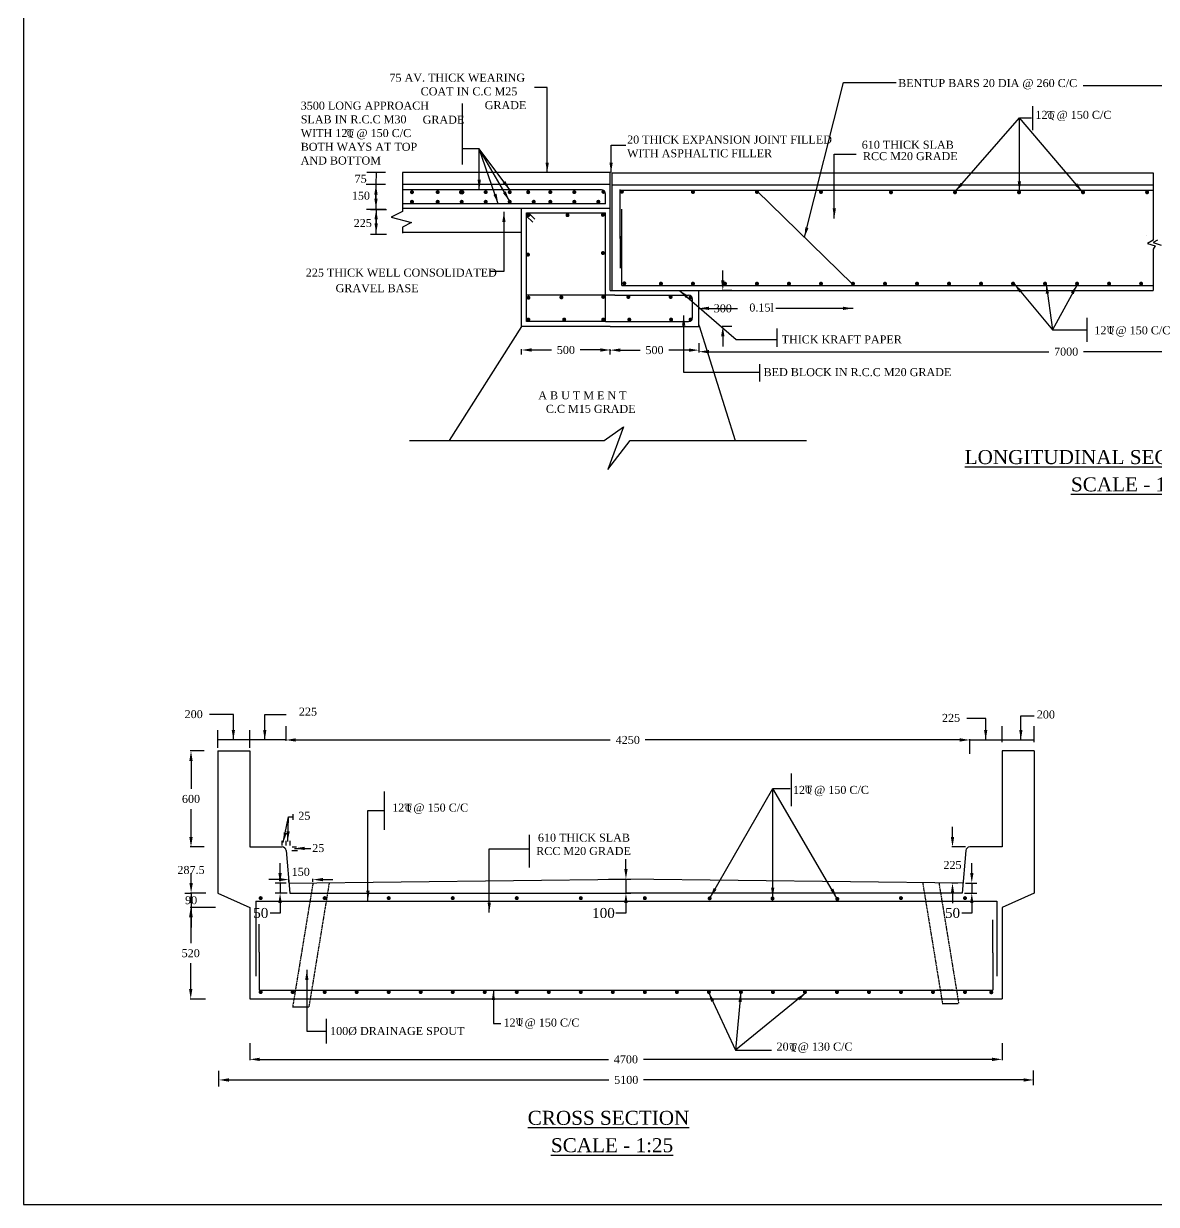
# Model space of a CAD drawing. Header units: millimetres. Extents: x 173 to 1182, y 179 to 1915.
# Drawn here: x 173.3 to 456.3, y 178.6 to 473.6 of the extents above; entities that cross this region are included whole.
import ezdxf

# ---------------------------------------------------------------- set-up
doc = ezdxf.new("R2010")
doc.units = ezdxf.units.MM
doc.linetypes.add('DASHED', pattern=[0.75, 0.5, -0.25])
doc.styles.add('ROMANS', font='romans')
doc.styles.get("Standard").update_dxf_attribs({"font": 'times.ttf'})
doc.styles.add('TIMES NEW ROMAN', font='times.ttf')
doc.dimstyles.new('ISO-25', dxfattribs={"dimtxt": 2.5, "dimasz": 2.5, "dimexe": 1.25, "dimexo": 0.625, "dimtad": 0, "dimtih": 1, "dimtoh": 1, "dimlfac": 100, "dimtxsty": 'TIMES NEW ROMAN', "dimcen": 2.5, "dimadec": 0, "dimazin": 0, "dimtfac": 1, "dimtmove": 0, "dimatfit": 3, "dimfxl": 1, "dimarcsym": 0})
doc.dimstyles.get("Standard").update_dxf_attribs({"dimtxt": 2, "dimasz": 2.5, "dimexe": 0.18, "dimexo": 0.18, "dimgap": 1.5, "dimtad": 0, "dimtih": 1, "dimtoh": 1, "dimdec": 0, "dimlfac": 100, "dimzin": 0, "dimdsep": 46, "dimtxsty": 'ROMANS', "dimcen": 0.09, "dimadec": 0, "dimazin": 0, "dimtfac": 1, "dimtdec": 0, "dimtofl": 0, "dimtmove": 1, "dimatfit": 1, "dimfxl": 1, "dimtolj": 1, "dimtzin": 0, "dimarcsym": 0})

# ---------------------------------------------------------------- blocks, each defined once
blk = doc.blocks.new('*D32')
at = {"color": 0, "lineweight": -2, "transparency": 16777216}
for p, q in [((218.41, 291.89), (214.91, 291.89)), ((215.09, 289.39), (215.09, 282.41)), ((215.09, 270.39), (215.09, 277.38)), ((218.41, 267.89), (214.91, 267.89))]:
    blk.add_line(p, q, dxfattribs=at)
at = {"color": 0, "transparency": 16777216}
for points in [[(214.67, 289.39), (215.51, 289.39), (215.09, 291.89)], [(214.67, 270.39), (215.51, 270.39), (215.09, 267.89)]]:
    blk.add_solid(points, dxfattribs=at)
at = {"layer": 'Defpoints', "color": 0, "transparency": 16777216}
for p in [(215.09, 291.89), (218.59, 291.89), (218.59, 267.89)]:
    blk.add_point(p, dxfattribs=at)
at = {"color": 0, "transparency": 16777216, "insert": (215.09, 279.89), "char_height": 2, "attachment_point": 5}
blk.add_mtext('\\A1;600', dxfattribs=at)
blk = doc.blocks.new('*D33')
at = {"color": 0, "lineweight": -2, "transparency": 16777216}
for p, q in [((224.56, 209.69), (319.52, 209.69)), ((423.14, 209.69), (328.18, 209.69))]:
    blk.add_line(p, q, dxfattribs=at)
at = {"color": 0, "transparency": 16777216}
for points in [[(224.56, 210.1), (224.56, 209.27), (222.06, 209.69)], [(423.14, 210.1), (423.14, 209.27), (425.64, 209.69)]]:
    blk.add_solid(points, dxfattribs=at)
at = {"layer": 'Defpoints', "color": 0, "transparency": 16777216}
for p in [(222.06, 209.69), (425.64, 209.69), (425.64, 209.69)]:
    blk.add_point(p, dxfattribs=at)
at = {"color": 0, "transparency": 16777216, "insert": (323.85, 209.69), "char_height": 2, "attachment_point": 5}
blk.add_mtext('\\A1;5100', dxfattribs=at)
blk = doc.blocks.new('*D34')
at = {"color": 0, "lineweight": -2, "transparency": 16777216}
for p, q in [((229.77, 218.87), (229.77, 214.65)), ((417.77, 218.87), (417.77, 214.65)), ((232.27, 214.83), (319.4, 214.83)), ((415.27, 214.83), (328.15, 214.83))]:
    blk.add_line(p, q, dxfattribs=at)
at = {"color": 0, "transparency": 16777216}
for points in [[(232.27, 215.25), (232.27, 214.42), (229.77, 214.83)], [(415.27, 215.25), (415.27, 214.42), (417.77, 214.83)]]:
    blk.add_solid(points, dxfattribs=at)
at = {"layer": 'Defpoints', "color": 0, "transparency": 16777216}
for p in [(229.77, 219.05), (417.77, 219.05), (417.77, 214.83)]:
    blk.add_point(p, dxfattribs=at)
at = {"color": 0, "transparency": 16777216, "insert": (323.77, 214.83), "char_height": 2, "attachment_point": 5}
blk.add_mtext('\\A1;4700', dxfattribs=at)
blk = doc.blocks.new('*D37')
at = {"color": 0, "lineweight": -2, "transparency": 16777216}
for p, q in [((218.75, 252.79), (214.84, 252.79)), ((215.02, 250.29), (215.02, 243.87)), ((215.02, 232.41), (215.02, 238.83)), ((218.75, 229.91), (214.84, 229.91))]:
    blk.add_line(p, q, dxfattribs=at)
at = {"color": 0, "transparency": 16777216}
for points in [[(214.6, 250.29), (215.43, 250.29), (215.02, 252.79)], [(214.6, 232.41), (215.43, 232.41), (215.02, 229.91)]]:
    blk.add_solid(points, dxfattribs=at)
at = {"layer": 'Defpoints', "color": 0, "transparency": 16777216}
for p in [(218.93, 252.79), (215.02, 229.91), (218.93, 229.91)]:
    blk.add_point(p, dxfattribs=at)
at = {"color": 0, "transparency": 16777216, "insert": (215.02, 241.35), "char_height": 2, "attachment_point": 5}
blk.add_mtext('\\A1;520', dxfattribs=at)
blk = doc.blocks.new('*D38')
at = {"color": 0, "lineweight": -2, "transparency": 16777216}
for p, q in [((215.09, 270.39), (215.09, 272.89)), ((218.41, 267.89), (214.91, 267.89)), ((218.77, 256.39), (214.91, 256.39)), ((215.09, 253.89), (215.09, 251.39))]:
    blk.add_line(p, q, dxfattribs=at)
at = {"color": 0, "transparency": 16777216}
for points in [[(214.67, 270.39), (215.51, 270.39), (215.09, 267.89)], [(214.67, 253.89), (215.51, 253.89), (215.09, 256.39)]]:
    blk.add_solid(points, dxfattribs=at)
at = {"layer": 'Defpoints', "color": 0, "transparency": 16777216}
for p in [(218.59, 267.89), (215.09, 256.39), (218.95, 256.39)]:
    blk.add_point(p, dxfattribs=at)
at = {"color": 0, "transparency": 16777216, "insert": (215.09, 262.14), "char_height": 2, "attachment_point": 5}
blk.add_mtext('\\A1;287.5', dxfattribs=at)
blk = doc.blocks.new('*D42')
at = {"color": 0, "lineweight": -2, "transparency": 16777216}
for p, q in [((237.06, 259.75), (234.56, 259.75)), ((239.56, 259.07), (239.56, 259.93)), ((245.57, 259.15), (245.57, 259.93)), ((248.07, 259.75), (250.57, 259.75))]:
    blk.add_line(p, q, dxfattribs=at)
at = {"color": 0, "transparency": 16777216}
for points in [[(237.06, 260.16), (237.06, 259.33), (239.56, 259.75)], [(248.07, 260.16), (248.07, 259.33), (245.57, 259.75)]]:
    blk.add_solid(points, dxfattribs=at)
at = {"layer": 'Defpoints', "color": 0, "transparency": 16777216}
for p in [(239.56, 259.75), (239.56, 258.89), (245.57, 258.97)]:
    blk.add_point(p, dxfattribs=at)
at = {"color": 0, "transparency": 16777216, "insert": (242.51, 261.67), "char_height": 2, "attachment_point": 5}
blk.add_mtext('\\A1;150', dxfattribs=at)
blk = doc.blocks.new('*D43')
at = {"color": 0, "lineweight": -2, "transparency": 16777216}
for p, q in [((215.12, 258.89), (215.12, 261.39)), ((213.55, 256.39), (215.3, 256.39)), ((215.12, 256.39), (215.12, 252.79)), ((221.19, 252.79), (214.94, 252.79)), ((215.12, 250.29), (215.12, 247.79))]:
    blk.add_line(p, q, dxfattribs=at)
at = {"color": 0, "transparency": 16777216}
for points in [[(214.7, 258.89), (215.54, 258.89), (215.12, 256.39)], [(214.7, 250.29), (215.54, 250.29), (215.12, 252.79)]]:
    blk.add_solid(points, dxfattribs=at)
at = {"layer": 'Defpoints', "color": 0, "transparency": 16777216}
for p in [(213.37, 256.39), (215.12, 252.79), (221.37, 252.79)]:
    blk.add_point(p, dxfattribs=at)
at = {"color": 0, "transparency": 16777216, "insert": (215.12, 254.59), "char_height": 2, "attachment_point": 5}
blk.add_mtext('\\A1;90', dxfattribs=at)
blk = doc.blocks.new('*D46')
at = {"color": 0, "lineweight": -2, "transparency": 16777216}
for p, q in [((405.38, 270.39), (405.38, 272.89)), ((408.6, 267.89), (405.2, 267.89)), ((406.68, 258.89), (405.2, 258.89)), ((405.38, 256.39), (405.38, 253.89))]:
    blk.add_line(p, q, dxfattribs=at)
at = {"color": 0, "transparency": 16777216}
for points in [[(404.97, 270.39), (405.8, 270.39), (405.38, 267.89)], [(404.97, 256.39), (405.8, 256.39), (405.38, 258.89)]]:
    blk.add_solid(points, dxfattribs=at)
at = {"layer": 'Defpoints', "color": 0, "transparency": 16777216}
for p in [(408.78, 267.89), (405.38, 258.89), (406.86, 258.89)]:
    blk.add_point(p, dxfattribs=at)
at = {"color": 0, "transparency": 16777216, "insert": (405.38, 263.39), "char_height": 2, "attachment_point": 5}
blk.add_mtext('\\A1;225', dxfattribs=at)
blk = doc.blocks.new('*D47')
at = {"color": 0, "lineweight": -2, "transparency": 16777216}
for p, q in [((342, 392.87), (342, 391.46)), ((525.57, 393.68), (525.57, 391.46)), ((344.5, 391.64), (429.44, 391.64)), ((523.07, 391.64), (438.13, 391.64))]:
    blk.add_line(p, q, dxfattribs=at)
at = {"color": 0, "transparency": 16777216}
for points in [[(344.5, 392.06), (344.5, 391.22), (342, 391.64)], [(523.07, 392.06), (523.07, 391.22), (525.57, 391.64)]]:
    blk.add_solid(points, dxfattribs=at)
at = {"layer": 'Defpoints', "color": 0, "transparency": 16777216}
for p in [(342, 393.05), (525.57, 393.86), (525.57, 391.64)]:
    blk.add_point(p, dxfattribs=at)
at = {"color": 0, "transparency": 16777216, "insert": (433.78, 391.64), "char_height": 2, "attachment_point": 5}
blk.add_mtext('\\A1;7000', dxfattribs=at)
blk = doc.blocks.new('*D48')
at = {"color": 0, "lineweight": -2, "transparency": 16777216}
for p, q in [((238.77, 298.12), (238.77, 294.45)), ((241.27, 294.63), (319.86, 294.63)), ((407.19, 294.63), (328.61, 294.63)), ((409.69, 291.19), (409.69, 294.81))]:
    blk.add_line(p, q, dxfattribs=at)
at = {"color": 0, "transparency": 16777216}
for points in [[(241.27, 295.05), (241.27, 294.22), (238.77, 294.63)], [(407.19, 295.05), (407.19, 294.22), (409.69, 294.63)]]:
    blk.add_solid(points, dxfattribs=at)
at = {"layer": 'Defpoints', "color": 0, "transparency": 16777216}
for p in [(238.77, 298.3), (409.69, 294.63), (409.69, 291.01)]:
    blk.add_point(p, dxfattribs=at)
at = {"color": 0, "transparency": 16777216, "insert": (324.23, 294.63), "char_height": 2, "attachment_point": 5}
blk.add_mtext('\\A1;4250', dxfattribs=at)
blk = doc.blocks.new('*D49')
at = {"color": 0, "lineweight": -2, "transparency": 16777216}
for p, q in [((347.98, 409.46), (347.98, 411.96)), ((350.27, 406.96), (347.8, 406.96)), ((350.27, 397.96), (347.8, 397.96)), ((347.98, 395.46), (347.98, 392.96))]:
    blk.add_line(p, q, dxfattribs=at)
at = {"color": 0, "transparency": 16777216}
for points in [[(347.56, 409.46), (348.39, 409.46), (347.98, 406.96)], [(347.56, 395.46), (348.39, 395.46), (347.98, 397.96)]]:
    blk.add_solid(points, dxfattribs=at)
at = {"layer": 'Defpoints', "color": 0, "transparency": 16777216}
for p in [(347.98, 406.96), (350.45, 406.96), (350.45, 397.96)]:
    blk.add_point(p, dxfattribs=at)
at = {"color": 0, "transparency": 16777216, "insert": (347.98, 402.46), "char_height": 2, "attachment_point": 5}
blk.add_mtext('\\A1;300', dxfattribs=at)
blk = doc.blocks.new('*D50')
at = {"color": 0, "lineweight": -2, "transparency": 16777216}
for p, q in [((297.7, 390.95), (297.7, 392.24)), ((300.2, 392.06), (305.18, 392.06)), ((317.34, 392.06), (312.36, 392.06)), ((319.84, 390.95), (319.84, 392.24))]:
    blk.add_line(p, q, dxfattribs=at)
at = {"color": 0, "transparency": 16777216}
for points in [[(300.2, 392.48), (300.2, 391.64), (297.7, 392.06)], [(317.34, 392.48), (317.34, 391.64), (319.84, 392.06)]]:
    blk.add_solid(points, dxfattribs=at)
at = {"layer": 'Defpoints', "color": 0, "transparency": 16777216}
for p in [(297.7, 392.06), (297.7, 390.77), (319.84, 390.77)]:
    blk.add_point(p, dxfattribs=at)
at = {"color": 0, "transparency": 16777216, "insert": (308.77, 392.06), "char_height": 2, "attachment_point": 5}
blk.add_mtext('\\A1;500', dxfattribs=at)
blk = doc.blocks.new('*D61')
at = {"color": 0, "lineweight": -2, "transparency": 16777216}
for p, q in [((410.2, 261.39), (410.2, 263.89)), ((408.64, 258.89), (411.45, 258.89)), ((410.2, 258.89), (410.2, 256.39)), ((408.4, 256.39), (411.45, 256.39)), ((410.2, 253.89), (410.2, 251.39)), ((410.2, 251.39), (407.7, 251.39))]:
    blk.add_line(p, q, dxfattribs=at)
at = {"color": 0, "transparency": 16777216}
for points in [[(409.79, 261.39), (410.62, 261.39), (410.2, 258.89)], [(409.79, 253.89), (410.62, 253.89), (410.2, 256.39)]]:
    blk.add_solid(points, dxfattribs=at)
at = {"layer": 'Defpoints', "color": 0, "transparency": 16777216}
for p in [(408.01, 258.89), (407.77, 256.39), (410.2, 256.39)]:
    blk.add_point(p, dxfattribs=at)
at = {"color": 0, "transparency": 16777216, "insert": (405.39, 251.39), "char_height": 2.5, "attachment_point": 5}
blk.add_mtext('50', dxfattribs=at)
blk = doc.blocks.new('*D62')
at = {"color": 0, "lineweight": -2, "transparency": 16777216}
for p, q in [((237.35, 261.39), (237.35, 263.89)), ((238.91, 258.89), (236.1, 258.89)), ((237.35, 258.89), (237.35, 256.39)), ((239.15, 256.39), (236.1, 256.39)), ((237.35, 253.89), (237.35, 251.39)), ((237.35, 251.39), (234.85, 251.39))]:
    blk.add_line(p, q, dxfattribs=at)
at = {"color": 0, "transparency": 16777216}
for points in [[(236.93, 261.39), (237.76, 261.39), (237.35, 258.89)], [(236.93, 253.89), (237.76, 253.89), (237.35, 256.39)]]:
    blk.add_solid(points, dxfattribs=at)
at = {"layer": 'Defpoints', "color": 0, "transparency": 16777216}
for p in [(239.54, 258.89), (237.35, 256.39), (239.77, 256.39)]:
    blk.add_point(p, dxfattribs=at)
at = {"color": 0, "transparency": 16777216, "insert": (232.53, 251.39), "char_height": 2.5, "attachment_point": 5}
blk.add_mtext('50', dxfattribs=at)
blk = doc.blocks.new('*D63')
at = {"color": 0, "lineweight": -2, "transparency": 16777216}
for p, q in [((323.77, 262.39), (323.77, 264.89)), ((319.43, 259.89), (325.02, 259.89)), ((323.77, 259.89), (323.77, 256.39)), ((319.43, 256.39), (325.02, 256.39)), ((323.77, 253.89), (323.77, 251.39)), ((323.77, 251.39), (321.27, 251.39))]:
    blk.add_line(p, q, dxfattribs=at)
at = {"color": 0, "transparency": 16777216}
for points in [[(323.36, 262.39), (324.19, 262.39), (323.77, 259.89)], [(323.36, 253.89), (324.19, 253.89), (323.77, 256.39)]]:
    blk.add_solid(points, dxfattribs=at)
at = {"layer": 'Defpoints', "color": 0, "transparency": 16777216}
for p in [(318.8, 259.89), (318.8, 256.39), (323.77, 256.39)]:
    blk.add_point(p, dxfattribs=at)
at = {"color": 0, "transparency": 16777216, "insert": (318.16, 251.39), "char_height": 2.5, "attachment_point": 5}
blk.add_mtext('100', dxfattribs=at)

msp = doc.modelspace()

# ---------------------------------------------------------------- linework, layer by layer
for p, q in [((173.25993, 768.60179), (173.25993, 178.60179)), ((282.95213, 438.41945), (282.95213, 453.67773)), ((425.4548, 446.97618), (425.4548, 452.96564)), ((263.72683, 436.37581), (259.06558, 436.37581)), ((261.39621, 436.37581), (261.3065, 433.37581)), ((319.84088, 436.37581), (267.95425, 436.37581)), ((267.95425, 436.37581), (267.95425, 426.6647)), ((319.84088, 406.96258), (319.84088, 436.37581)), ((320.32088, 436.36258), (455.4949, 436.36258)), ((320.32088, 406.96258), (320.32088, 436.36258)), ((455.4949, 436.36258), (455.4949, 419.45892)), ((263.72683, 433.37581), (258.88616, 433.37581)), ((261.3065, 433.37581), (261.3065, 427.38761)), ((319.84088, 433.37581), (267.95425, 433.37581)), ((317.64088, 432.04216), (267.95425, 432.04216)), ((318.64088, 428.58761), (318.64088, 431.04216)), ((320.32088, 433.36258), (455.4949, 433.36258)), ((322.29142, 419.87738), (322.29142, 432.15738)), ((322.32088, 432.01614), (455.4949, 432.01614)), ((380.26545, 408.63028), (356.51545, 431.79539)), ((318.64088, 428.58761), (267.95425, 428.58761)), ((263.77364, 427.1841), (258.93297, 427.1841)), ((259.92289, 427.18794), (263.92057, 427.18794)), ((267.95425, 426.6647), (265.13759, 425.28689)), ((265.13759, 425.28689), (270.15093, 423.95045)), ((319.84088, 427.38761), (267.95425, 427.38761)), ((297.69963, 397.96258), (297.69963, 427.38761)), ((298.89963, 426.29242), (318.64088, 426.29242)), ((298.89963, 399.16258), (298.89963, 426.29242)), ((298.95545, 425.49706), (300.54799, 423.96436)), ((299.43322, 426.29242), (301.02575, 424.75972)), ((318.64088, 399.16258), (318.64088, 426.29242)), ((322.78557, 420.44258), (322.78557, 427.2343)), ((270.15093, 423.95045), (267.95425, 422.78178)), ((267.95425, 422.78178), (267.95425, 421.27872)), ((259.9697, 420.99624), (263.96738, 420.99624)), ((297.69963, 421.38761), (267.95425, 421.38761)), ((322.29142, 420.52175), (322.29142, 412.4667)), ((322.78557, 408.16258), (322.78557, 420.44258)), ((453.77522, 420.58355), (453.77522, 420.58355)), ((455.4949, 419.45892), (454.07016, 418.69879)), ((456.59693, 419.45892), (455.4949, 418.93267)), ((455.4949, 418.93267), (457.52288, 418.23102)), ((454.07016, 418.69879), (456.05986, 418.11408)), ((456.05986, 418.11408), (455.4949, 417.23701)), ((455.4949, 417.23701), (455.4949, 406.96258)), ((322.78557, 408.16258), (455.4949, 408.16258)), ((321.04088, 405.76258), (298.89963, 405.76258)), ((319.84088, 406.96258), (455.4949, 406.96258)), ((321.04088, 405.76258), (339.40144, 405.76258)), ((340.40144, 400.16258), (340.40144, 404.76258)), ((341.99715, 397.96258), (341.99715, 406.96258)), ((318.64088, 399.16258), (298.89963, 399.16258)), ((318.64088, 399.16258), (339.40144, 399.16258)), ((438.98878, 394.10598), (438.98878, 400.09544)), ((297.65307, 397.96258), (279.58601, 369.48313)), ((319.84088, 397.96258), (297.69963, 397.96258)), ((319.84088, 397.96258), (342.08074, 397.96258)), ((342.04312, 398.08232), (351.02835, 369.48313)), ((361.53394, 392.84146), (361.53394, 397.45253)), ((341.99715, 393.78653), (341.99715, 391.84491)), ((319.84088, 391.90381), (319.84088, 391.84491)), ((322.34088, 392.02491), (327.32745, 392.02491)), ((339.49715, 392.02491), (334.51058, 392.02491)), ((357.22099, 384.18174), (357.22099, 388.52678)), ((318.30264, 369.48313), (323.17765, 372.83857)), ((323.17765, 372.83857), (319.27764, 362.24096)), ((269.68716, 369.48313), (318.30264, 369.48313)), ((319.27764, 362.24096), (324.80265, 369.48313)), ((324.80265, 369.48313), (368.93283, 369.48313)), ((417.77465, 294.11358), (417.77465, 298.03875)), ((425.77465, 294.11358), (425.77465, 298.03875)), ((221.77465, 292.70166), (221.77465, 297.06562)), ((229.77465, 292.70166), (229.77465, 297.06562)), ((238.77465, 294.63409), (221.77465, 294.63409)), ((409.69146, 294.63409), (425.77465, 294.63409)), ((221.77465, 291.89484), (221.77465, 256.39484)), ((221.77465, 291.89484), (229.77465, 291.89484)), ((229.77465, 291.89484), (229.77465, 267.89484)), ((417.77465, 291.89484), (417.77465, 267.89484)), ((425.77465, 291.89484), (417.77465, 291.89484)), ((425.77465, 291.89484), (425.77465, 256.39484)), ((365.11885, 278.11771), (365.11885, 286.22996)), ((263.42795, 272.18314), (263.42795, 281.79503)), ((240.64639, 274.70836), (240.64639, 276.09941)), ((237.77465, 269.44437), (237.77465, 268.22793)), ((238.77465, 269.44437), (238.77465, 268.22793)), ((239.77465, 269.44437), (239.77465, 268.22793)), ((299.64483, 262.80584), (299.64483, 270.91809)), ((229.77465, 267.89484), (237.85783, 267.89484)), ((238.85407, 266.98147), (239.77465, 256.39484)), ((240.27948, 266.98147), (241.70489, 266.98147)), ((240.36784, 267.89484), (241.48205, 267.89484)), ((408.69522, 266.98147), (407.77465, 256.39484)), ((417.77465, 267.89484), (409.69146, 267.89484)), ((239.55725, 258.89484), (323.77465, 259.89484)), ((407.99204, 258.89484), (323.77465, 259.89484)), ((221.77465, 256.39484), (229.77465, 252.79484)), ((231.29042, 254.39484), (416.46732, 254.39484)), ((231.29042, 254.39484), (231.29042, 244.934)), ((239.77465, 256.39484), (323.77465, 256.39484)), ((407.77465, 256.39484), (323.77465, 256.39484)), ((416.46732, 254.39484), (416.46732, 244.934)), ((425.77465, 256.39484), (417.77465, 252.79484)), ((229.77465, 252.79484), (229.77465, 229.97182)), ((417.77465, 252.79484), (417.77465, 229.97182)), ((232.08505, 241.57743), (232.08505, 248.62682)), ((415.45503, 241.43753), (415.45503, 249.67122)), ((231.29042, 244.934), (231.29042, 235.59667)), ((416.46732, 244.934), (416.46732, 235.58773)), ((232.08505, 241.57743), (232.08505, 232.12751)), ((415.45503, 241.43753), (415.45503, 232.12751)), ((232.08505, 232.12751), (415.45503, 232.12751)), ((229.77465, 229.97182), (417.77465, 229.97182)), ((240.48986, 227.94397), (244.54321, 227.94397)), ((402.76714, 228.77182), (406.8205, 228.77182)), ((248.92455, 218.77315), (248.92455, 224.95223)), ((222.0375, 208.03617), (222.0375, 211.97972)), ((425.6032, 208.42573), (425.6032, 212.04954)), ((173.25993, 178.60179), (1063.25993, 178.60179))]:
    msp.add_line(p, q)
at = {"linetype": 'DASHED', "ltscale": 0.1}
for p, q in [((245.57368, 258.96628), (240.48986, 227.94397)), ((249.63494, 259.01451), (244.54321, 227.94397)), ((397.91435, 259.01451), (402.87042, 228.77182)), ((401.97561, 258.96628), (406.92377, 228.77182)), ((242.00586, 232.12751), (246.05921, 232.12751)), ((405.54343, 232.12751), (401.49008, 232.12751))]:
    msp.add_line(p, q, dxfattribs=at)
at = {"const_width": 0.5}
for points in [[(270.05725, 431.48926, 1), (270.55725, 431.48926, 1)], [(276.4839, 431.49038, 1), (276.9839, 431.49038, 1)], [(282.4839, 431.49038, 1), (282.9839, 431.49038, 1)], [(288.4839, 431.49038, 1), (288.9839, 431.49038, 1)], [(294.4839, 431.49038, 1), (294.9839, 431.49038, 1)], [(299.09518, 431.49038, 1), (299.59518, 431.49038, 1)], [(304.62515, 431.49038, 1), (305.12515, 431.49038, 1)], [(310.62515, 431.49038, 1), (311.12515, 431.49038, 1)], [(317.89263, 431.56488, 1), (318.39263, 431.56488, 1)], [(322.50624, 431.61049, 1), (323.00624, 431.61049, 1)], [(340.26545, 431.54539, 1), (340.76545, 431.54539, 1)], [(356.26545, 431.54539, 1), (356.76545, 431.54539, 1)], [(372.26545, 431.54539, 1), (372.76545, 431.54539, 1)], [(389.75922, 431.45774, 1), (390.25922, 431.45774, 1)], [(405.75922, 431.45774, 1), (406.25922, 431.45774, 1)], [(421.75922, 431.45774, 1), (422.25922, 431.45774, 1)], [(437.75922, 431.45774, 1), (438.25922, 431.45774, 1)], [(453.75922, 431.45774, 1), (454.25922, 431.45774, 1)], [(270.05725, 429.08761, 1), (270.55725, 429.08761, 1)], [(276.4839, 429.08873, 1), (276.9839, 429.08873, 1)], [(282.4839, 429.08873, 1), (282.9839, 429.08873, 1)], [(288.4839, 429.08873, 1), (288.9839, 429.08873, 1)], [(294.4839, 429.08873, 1), (294.9839, 429.08873, 1)], [(300.4839, 429.08873, 1), (300.9839, 429.08873, 1)], [(304.62515, 429.08873, 1), (305.12515, 429.08873, 1)], [(310.62515, 429.08873, 1), (311.12515, 429.08873, 1)], [(316.62515, 429.08873, 1), (317.12515, 429.08873, 1)], [(299.13025, 425.74822, 1), (299.63025, 425.74822, 1)], [(308.92433, 425.74822, 1), (309.42433, 425.74822, 1)], [(317.76824, 425.82776, 1), (318.26824, 425.82776, 1)], [(299.05062, 415.88575, 1), (299.55062, 415.88575, 1)], [(317.76824, 416.28343, 1), (318.26824, 416.28343, 1)], [(323.11106, 408.69539, 1), (323.61106, 408.69539, 1)], [(332.26545, 408.63028, 1), (332.76545, 408.63028, 1)], [(340.26545, 408.63028, 1), (340.76545, 408.63028, 1)], [(348.26545, 408.63028, 1), (348.76545, 408.63028, 1)], [(356.26545, 408.63028, 1), (356.76545, 408.63028, 1)], [(364.26545, 408.63028, 1), (364.76545, 408.63028, 1)], [(372.26545, 408.63028, 1), (372.76545, 408.63028, 1)], [(380.26545, 408.63028, 1), (380.76545, 408.63028, 1)], [(388.26545, 408.63028, 1), (388.76545, 408.63028, 1)], [(396.26545, 408.63028, 1), (396.76545, 408.63028, 1)], [(404.26545, 408.63028, 1), (404.76545, 408.63028, 1)], [(412.26545, 408.63028, 1), (412.76545, 408.63028, 1)], [(420.26545, 408.63028, 1), (420.76545, 408.63028, 1)], [(428.26545, 408.63028, 1), (428.76545, 408.63028, 1)], [(436.26545, 408.63028, 1), (436.76545, 408.63028, 1)], [(444.26545, 408.63028, 1), (444.76545, 408.63028, 1)], [(452.26545, 408.63028, 1), (452.76545, 408.63028, 1)], [(299.17037, 405.11591, 1), (299.67037, 405.11591, 1)], [(307.39844, 405.21372, 1), (307.89844, 405.21372, 1)], [(317.85067, 405.33376, 1), (318.35067, 405.33376, 1)], [(324.12569, 405.31129, 1), (324.62569, 405.31129, 1)], [(334.69805, 405.31129, 1), (335.19805, 405.31129, 1)], [(339.67407, 405.19125, 1), (340.17407, 405.19125, 1)], [(299.14963, 399.66258, 1), (299.64963, 399.66258, 1)], [(308.09088, 399.66258, 1), (308.59088, 399.66258, 1)], [(317.85067, 399.66258, 1), (318.35067, 399.66258, 1)], [(324.36597, 399.66258, 1), (324.86597, 399.66258, 1)], [(334.81819, 399.66258, 1), (335.31819, 399.66258, 1)], [(339.67407, 399.66258, 1), (340.17407, 399.66258, 1)], [(232.24784, 255.11228, -1), (232.74784, 255.11228, -1)], [(248.24784, 255.11228, -1), (248.74784, 255.11228, -1)], [(264.24784, 255.11228, -1), (264.74784, 255.11228, -1)], [(280.24784, 255.11228, -1), (280.74784, 255.11228, -1)], [(296.24784, 255.11228, -1), (296.74784, 255.11228, -1)], [(312.24784, 255.11228, -1), (312.74784, 255.11228, -1)], [(328.24784, 255.11228, -1), (328.74784, 255.11228, -1)], [(344.44262, 255.06114, 1), (344.94262, 255.06114, 1)], [(360.15044, 255.01499, -1), (360.65044, 255.01499, -1)], [(376.34523, 254.9177, -1), (376.84523, 254.9177, -1)], [(392.24784, 255.11228, -1), (392.74784, 255.11228, -1)], [(408.24784, 255.11228, -1), (408.74784, 255.11228, -1)], [(232.24784, 231.64597, -1), (232.74784, 231.64597, -1)], [(240.24784, 231.64597, -1), (240.74784, 231.64597, -1)], [(248.24784, 231.64597, -1), (248.74784, 231.64597, -1)], [(256.24784, 231.64597, -1), (256.74784, 231.64597, -1)], [(264.24784, 231.64597, -1), (264.74784, 231.64597, -1)], [(272.24784, 231.64597, -1), (272.74784, 231.64597, -1)], [(280.24784, 231.64597, -1), (280.74784, 231.64597, -1)], [(288.24784, 231.64597, -1), (288.74784, 231.64597, -1)], [(296.24784, 231.64597, -1), (296.74784, 231.64597, -1)], [(304.24784, 231.64597, -1), (304.74784, 231.64597, -1)], [(312.24784, 231.64597, -1), (312.74784, 231.64597, -1)], [(320.24784, 231.64597, -1), (320.74784, 231.64597, -1)], [(328.24784, 231.64597, -1), (328.74784, 231.64597, -1)], [(336.24784, 231.64597, -1), (336.74784, 231.64597, -1)], [(344.24784, 231.64597, -1), (344.74784, 231.64597, -1)], [(352.24784, 231.64597, -1), (352.74784, 231.64597, -1)], [(360.24784, 231.64597, -1), (360.74784, 231.64597, -1)], [(368.24784, 231.64597, -1), (368.74784, 231.64597, -1)], [(376.24784, 231.64597, -1), (376.74784, 231.64597, -1)], [(384.24784, 231.64597, -1), (384.74784, 231.64597, -1)], [(392.24784, 231.64597, -1), (392.74784, 231.64597, -1)], [(400.24784, 231.64597, -1), (400.74784, 231.64597, -1)], [(408.24784, 231.64597, -1), (408.74784, 231.64597, -1)], [(414.82047, 231.59111, -1), (415.32047, 231.59111, -1)]]:
    msp.add_lwpolyline(points, format="xyb", close=True, dxfattribs=at)
msp.add_circle((282.73911, 431.50148), 0.49988)
for centre, start, end in [((317.64088, 431.04216), 0, 90), ((339.40144, 404.76258), 0, 90), ((339.40144, 400.16258), 270, 0), ((342.99715, 398.38205), 180, 197.4415508), ((237.85783, 266.89484), 4.9697407, 90), ((409.69146, 266.89484), 90, 175.0302593)]:
    msp.add_arc(centre, 1, start, end)
for points in [[(322.34088, 392.44157), (322.34088, 391.60824), (319.84088, 392.02491)], [(339.49715, 392.44157), (339.49715, 391.60824), (341.99715, 392.02491)]]:
    msp.add_solid(points)

# ---------------------------------------------------------------- texts
for s, height, p in [('75 AV. THICK WEARING', 2, (264.67708, 459.10602)), ('COAT IN C.C M25', 2, (272.4771, 455.67744)), ('BENTUP BARS 20 DIA @ 260 C/C', 2, (391.79545, 457.74772)), ('3500 LONG APPROACH', 2, (242.50225, 452.11227)), ('GRADE', 2, (288.48838, 452.23103)), ('12   @ 150 C/C', 2, (426.1074, 449.81083)), ('T ', 2, (429.05291, 449.75428)), ('Q', 1.5, (429.1817, 449.84638)), ('SLAB IN R.C.C M30', 2, (242.50225, 448.6837)), ('GRADE', 2, (272.97229, 448.60374)), ('WITH 12   @ 150 C/C', 2, (242.50225, 445.25513)), ('T ', 2, (253.95982, 445.17181)), ('Q', 1.5, (254.06193, 445.3962)), ('20 THICK EXPANSION JOINT FILLED', 2, (324.06914, 443.63654)), ('BOTH WAYS AT TOP', 2, (242.50225, 441.82656)), ('610 THICK SLAB', 2, (382.70011, 442.34229)), ('AND BOTTOM', 2, (242.50225, 438.39799)), ('WITH ASPHALTIC FILLER', 2, (324.06914, 440.20797)), ('RCC M20 GRADE', 2, (382.99816, 439.49667)), ('75', 2, (255.98153, 433.86501)), ('150', 2, (255.27875, 429.62571)), ('225', 2, (255.74269, 422.78178)), ('225 THICK WELL CONSOLIDATED', 2, (243.77073, 410.39259)), ('GRAVEL BASE', 2, (251.22556, 406.50347)), ('THICK KRAFT PAPER', 2, (362.67944, 393.70832)), ('12   @ 150 C/C', 2, (440.83045, 395.97949)), ('T ', 2, (443.92028, 396.07408)), ('Q', 1.5, (444.02239, 396.29848)), ('BED BLOCK IN R.C.C M20 GRADE', 2, (358.17417, 385.52773)), ('A B U T M E N T', 2, (301.87004, 379.72245)), ('C.C M15 GRADE', 2, (303.77037, 376.35632)), ('%%ULONGITUDINAL SECTION', 3.5, (408.42273, 363.55751)), ('%%USCALE - 1:25', 3.5, (434.98872, 356.73868)), ('12   @ 150 C/C', 2, (365.51119, 281.16055)), ('T ', 2, (368.45962, 281.18197)), ('Q', 1.5, (368.56173, 281.40636)), ('12   @ 150 C/C', 2, (265.36814, 276.73136)), ('T ', 2, (268.46604, 276.68905)), ('Q', 1.5, (268.56815, 276.91344)), ('610 THICK SLAB', 2, (301.77969, 269.2242)), ('RCC M20 GRADE', 2, (301.34404, 265.8885)), ('12   @ 150 C/C', 2, (293.1785, 223.02969)), ('T ', 2, (296.27001, 223.19789)), ('Q', 1.5, (296.37212, 223.42229)), ('100%%C DRAINAGE SPOUT', 2, (249.8541, 220.92377)), ('20   @ 130 C/C', 2, (361.41239, 217.02091)), ('T ', 2, (364.60633, 216.84282)), ('Q', 1.5, (364.70844, 217.05979)), ('%%UCROSS SECTION', 3.5, (299.2236, 198.47826)), ('%%USCALE - 1:25', 3.5, (305.02906, 191.63927))]:
    msp.add_text(s, height=height).set_placement(p)
at = {"char_height": 2, "attachment_point": 5}
for s, insert in [('0.15l', (357.67865, 402.6536)), ('\\A1;500', (330.91901, 392.02491)), ('200', (215.76206, 301.0762)), ('225', (244.32283, 301.70338)), ('225', (405.01639, 300.13543)), ('200', (428.71331, 300.9823))]:
    msp.add_mtext(s, dxfattribs=dict(at, insert=insert))
at = {"color": 0, "linetype": 'ByBlock', "char_height": 2, "attachment_point": 5}
for insert in [(243.41607, 275.67692), (246.87643, 267.60728)]:
    msp.add_mtext('\\A1;25', dxfattribs=dict(at, insert=insert))

# ---------------------------------------------------------------- dimensions: what is measured, and where the dimension line sits
for base, p1, p2, text, dimstyle, override, picture, middle in [((347.9779, 406.96258), (350.44506, 397.96258), (350.44506, 406.96258), '300', 'Standard', {"dimscale": 1, "dimtxsty": 'Standard'}, '*D49', (347.9779, 402.46258)), ((215.08931, 291.89484), (218.59083, 267.89484), (218.59083, 291.89484), '600', 'Standard', {"dimscale": 1, "dimtxsty": 'Standard'}, '*D32', (215.08931, 279.89484)), ((215.08931, 256.39484), (218.59083, 267.89484), (218.95281, 256.39484), '287.5', 'Standard', {"dimscale": 1, "dimtxsty": 'Standard'}, '*D38', (215.08931, 262.14484)), ((405.38472, 258.89484), (408.78103, 267.89484), (406.85993, 258.89484), '225', 'Standard', {"dimscale": 1, "dimtxsty": 'Standard'}, '*D46', (405.38472, 263.39484)), ((237.34687, 256.39484), (239.53841, 258.89462), (239.77465, 256.39484), '50', 'ISO-25', {"dimtxsty": 'Standard'}, '*D62', (232.53027, 251.39484)), ((323.77465, 256.39484), (318.80146, 259.89484), (318.80146, 256.39484), '100', 'ISO-25', {"dimtxsty": 'Standard'}, '*D63', (318.16316, 251.39484)), ((410.20242, 256.39484), (408.01088, 258.89462), (407.77465, 256.39484), '50', 'ISO-25', {"dimtxsty": 'Standard'}, '*D61', (405.38582, 251.39484)), ((215.01731, 229.90787), (218.92552, 252.79484), (218.92552, 229.90787), '520', 'Standard', {"dimscale": 1, "dimtxsty": 'Standard'}, '*D37', (215.01731, 241.35136))]:
    dim = msp.add_linear_dim(base=base, p1=p1, p2=p2, angle=90, text=text, dimstyle=dimstyle, override=override)
    dim.commit()
    dim.dimension.update_dxf_attribs({"geometry": picture, "text_midpoint": middle})
for base, p1, p2, text, picture, middle in [((297.69963, 392.06058), (319.84088, 390.77491), (297.69963, 390.77491), '500', '*D50', (308.77026, 392.06058)), ((525.56679, 391.64136), (341.99715, 393.05474), (525.56679, 393.86447), '7000', '*D47', (433.78197, 391.64136)), ((409.69146, 294.63409), (238.77465, 298.29873), (409.69146, 291.01134), '4250', '*D48', (324.23305, 294.63409)), ((417.77465, 214.83217), (229.77465, 219.05145), (417.77465, 219.05145), '4700', '*D34', (323.77465, 214.83217)), ((425.63626, 209.68689), (222.06467, 209.68689), (425.63626, 209.68689), '5100', '*D33', (323.85047, 209.68689))]:
    dim = msp.add_linear_dim(base=base, p1=p1, p2=p2, text=text, dimstyle='Standard', override={"dimscale": 1, "dimtxsty": 'Standard'})
    dim.commit()
    dim.dimension.update_dxf_attribs({"geometry": picture, "text_midpoint": middle})
dim = msp.add_linear_dim(base=(239.55725, 259.74648), p1=(245.57368, 258.96628), p2=(239.55725, 258.89484), text='150', dimstyle='Standard', override={"dimtxsty": 'Standard', "dimtmove": 2})
dim.commit()
dim.dimension.update_dxf_attribs({"geometry": '*D42', "text_midpoint": (242.51495, 261.67224), "dimtype": 160})
dim = msp.add_linear_dim(base=(215.12157, 252.79484), p1=(213.36562, 256.39484), p2=(221.36562, 252.79484), angle=90, text='90', dimstyle='Standard', override={"dimscale": 1, "dimtxsty": 'Standard'})
dim.commit()
dim.dimension.update_dxf_attribs({"geometry": '*D43', "text_midpoint": (215.12157, 254.59484), "dimtype": 160})

# ---------------------------------------------------------------- leaders
for points, dimstyle, override in [([(304.09916, 436.37581), (304.09916, 457.62451), (300.90617, 457.62451)], 'Standard', {"dimscale": 1, "dimtxsty": 'Standard'}), ([(368.39045, 420.21284), (378.13176, 458.85326), (391.27555, 458.85326)], 'ISO-25', {"dimgap": 0.625, "dimtad": 0}), ([(504.51545, 420.12449), (460.77202, 458.02922), (438.05451, 458.02922)], 'ISO-25', {"dimgap": 0.625, "dimtad": 0}), ([(406.08436, 431.69858), (422.08436, 450.05311)], 'Standard', {"dimscale": 1, "dimtxsty": 'Standard'}), ([(422.08436, 431.69858), (422.08436, 450.05311), (425.10651, 450.05311)], 'Standard', {"dimscale": 1, "dimtxsty": 'Standard'}), ([(437.85957, 431.55799), (422.08436, 450.05311)], 'Standard', {"dimscale": 1, "dimtxsty": 'Standard'}), ([(320.06361, 436.37581), (320.06361, 443.26222), (323.77902, 443.26222)], 'Standard', {"dimscale": 1, "dimtxsty": 'Standard'}), ([(287.11838, 432.08387), (287.11838, 442.35913), (282.95213, 442.35913)], 'Standard', {"dimscale": 1, "dimtxsty": 'Standard'}), ([(294.7976, 432.04216), (287.11838, 442.35913)], 'Standard', {"dimscale": 1, "dimtxsty": 'Standard'}), ([(291.87462, 428.58761), (287.11838, 442.35913)], 'Standard', {"dimscale": 1, "dimtxsty": 'Standard'}), ([(294.64329, 429.32174), (287.11838, 442.35913)], 'Standard', {"dimscale": 1, "dimtxsty": 'Standard'}), ([(375.83994, 424.94459), (375.83994, 440.96286), (381.29894, 440.96286)], 'Standard', {"dimscale": 1, "dimtxsty": 'Standard'}), ([(261.3065, 433.37581), (261.3065, 429.35084)], 'Standard', {"dimscale": 1, "dimtxsty": 'Standard'}), ([(261.31808, 427.38761), (261.3065, 432.05835)], 'Standard', {"dimscale": 1, "dimtxsty": 'Standard'}), ([(261.35331, 427.1841), (261.35331, 423.15913)], 'Standard', {"dimscale": 1, "dimtxsty": 'Standard'}), ([(261.36489, 421.1959), (261.35331, 425.86665)], 'Standard', {"dimscale": 1, "dimtxsty": 'Standard'}), ([(293.28443, 426.54148), (293.28443, 411.69295), (289.78539, 411.69295)], 'Standard', {"dimscale": 1, "dimtxsty": 'Standard'}), ([(420.76545, 408.63028), (430.33217, 397.10071)], 'Standard', {"dimscale": 1, "dimtxsty": 'Standard'}), ([(428.76545, 408.63028), (430.33217, 397.10071)], 'Standard', {"dimscale": 1, "dimtxsty": 'Standard'}), ([(436.51545, 408.38028), (430.33217, 397.10071), (438.8559, 397.10071)], 'Standard', {"dimscale": 1, "dimtxsty": 'Standard'}), ([(337.1735, 406.96258), (351.29958, 394.64297), (361.53394, 394.64297)], 'Standard', {"dimscale": 1, "dimtxsty": 'Standard'}), ([(341.99715, 402.46258), (351.62672, 402.46258)], 'ISO-25', {"dimgap": 0.625, "dimtad": 0}), ([(380.51545, 402.46258), (361.2563, 402.46258)], 'ISO-25', {"dimgap": 0.625, "dimtad": 0}), ([(338.19837, 400.66517), (338.19837, 386.50316), (357.22099, 386.50316)], 'Standard', {"dimscale": 1, "dimtxsty": 'Standard'}), ([(225.67788, 294.63409), (225.67788, 300.96621), (219.71464, 300.96621)], 'Standard', {"dimscale": 1, "dimtxsty": 'Standard'}), ([(233.52424, 294.63409), (233.52424, 300.96621), (238.85977, 300.96621)], 'Standard', {"dimscale": 1, "dimtxsty": 'Standard'}), ([(413.67679, 294.63409), (413.67679, 300.02544), (408.96898, 300.02544)], 'Standard', {"dimscale": 1, "dimtxsty": 'Standard'}), ([(422.46472, 294.63409), (422.46472, 300.65262), (425.77465, 300.65262)], 'Standard', {"dimscale": 1, "dimtxsty": 'Standard'}), ([(344.81712, 255.27794), (360.44553, 282.49261)], 'Standard', {"dimscale": 1, "dimtxsty": 'Standard'}), ([(360.44553, 255.26089), (360.44553, 282.49261), (364.79495, 282.49261)], 'Standard', {"dimscale": 1, "dimtxsty": 'Standard'}), ([(376.49687, 255.14754), (360.44553, 282.49261)], 'Standard', {"dimscale": 1, "dimtxsty": 'Standard'}), ([(238.13944, 269.00505), (239.47648, 275.45952)], 'Standard', {"dimscale": 1, "dimtxsty": 'Standard'}), ([(239.25364, 269.28326), (239.47648, 275.45952), (240.64639, 275.40388)], 'Standard', {"dimscale": 1, "dimtxsty": 'Standard'}), ([(259.30352, 254.48075), (259.30352, 276.98909), (263.42795, 276.98909)], 'Standard', {"dimscale": 1, "dimtxsty": 'Standard'}), ([(240.99218, 267.53882), (245.03426, 267.53882)], 'Standard', {"dimscale": 1, "dimtxsty": 'Standard'}), ([(289.61764, 251.51399), (289.61764, 267.39242), (299.64483, 267.39242)], 'Standard', {"dimscale": 1, "dimtxsty": 'Standard'}), ([(244.03253, 237.19484), (244.03253, 221.86269), (248.92455, 221.86269)], 'Standard', {"dimscale": 1, "dimtxsty": 'Standard'}), ([(290.66463, 232.12751), (290.66463, 223.75376), (292.5329, 223.75376)], 'Standard', {"dimscale": 1, "dimtxsty": 'Standard'}), ([(344.39205, 231.64589), (351.18665, 217.0962), (360.12291, 217.0962)], 'Standard', {"dimscale": 1, "dimtxsty": 'Standard'}), ([(352.52063, 231.66833), (351.18665, 217.0962)], 'Standard', {"dimscale": 1, "dimtxsty": 'Standard'}), ([(368.74589, 231.45049), (351.18665, 217.0962)], 'Standard', {"dimscale": 1, "dimtxsty": 'Standard'})]:
    msp.add_leader(points, dimstyle=dimstyle, override=override)

doc.saveas('drawing.dxf')
